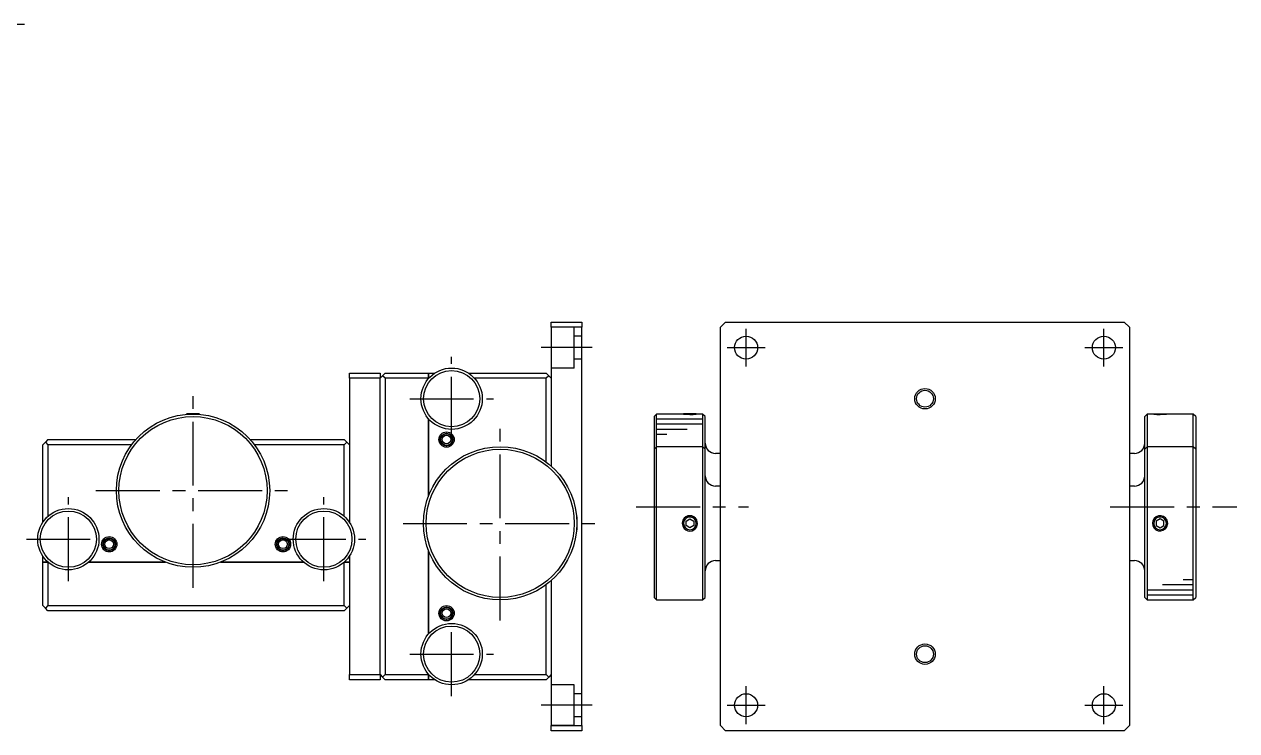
# Model space of a CAD drawing. Extents: x -78 to 403, y 26 to 392.
# Drawn here: x 165.9 to 403.2, y 177.1 to 315.4 of the extents above; entities that cross this region are included whole.
import ezdxf

# ---------------------------------------------------------------- set-up
doc = ezdxf.new("R2010")
doc.units = 0
doc.header["$LTSCALE"] = 10
doc.linetypes.add('CENTER', pattern=[2, 1.25, -0.25, 0.25, -0.25])
doc.linetypes.add('DASHED', pattern=[3.5, 2, -1.5])
doc.layers.get('0').update_dxf_attribs({"linetype": 'CONTINUOUS'})
doc.layers.add('CENTER', color=1, linetype='CENTER')

msp = doc.modelspace()

# ---------------------------------------------------------------- linework, layer by layer
at = {"color": 7, "linetype": 'CONTINUOUS'}
for p, q in [((269.059732, 257.122812), (275.059732, 257.122812)), ((269.059732, 256.122812), (269.059732, 257.122812)), ((275.059732, 257.122812), (275.059732, 256.122812)), ((303.173725, 257.122812), (302.173725, 256.122812)), ((303.173725, 257.122812), (381.173725, 257.122812)), ((382.173725, 256.122812), (381.173725, 257.122812)), ((275.059732, 256.122812), (269.059732, 256.122812)), ((269.059732, 256.122812), (269.059732, 228.903152)), ((275.059732, 178.122812), (275.059732, 256.122812)), ((302.173725, 178.122812), (302.173725, 256.122812)), ((382.173725, 256.122812), (382.173725, 178.122812)), ((229.559732, 247.122812), (235.559732, 247.122812)), ((229.559732, 246.122812), (229.559732, 247.122812)), ((235.559732, 247.122812), (235.559732, 246.122812)), ((236.059732, 246.622812), (236.559732, 247.122812)), ((236.559732, 247.122812), (245.059732, 247.122812)), ((245.059732, 247.122812), (245.059732, 246.122812)), ((245.059732, 246.122812), (245.059732, 247.122812)), ((245.059732, 247.122812), (246.243108, 247.122812)), ((252.876357, 247.122812), (268.059732, 247.122812)), ((268.059732, 247.122812), (268.559732, 246.622812)), ((235.559732, 246.122812), (229.559732, 246.122812)), ((229.559732, 246.122812), (229.559732, 217.939437)), ((235.559732, 246.122812), (236.059732, 246.622812)), ((235.559732, 188.122812), (235.559732, 246.122812)), ((236.559732, 246.122812), (236.059732, 246.622812)), ((245.059732, 246.122812), (236.559732, 246.122812)), ((236.559732, 246.122812), (236.559732, 188.122812)), ((245.059732, 246.091439), (245.059732, 246.122812)), ((245.059732, 246.122812), (245.059732, 246.091439)), ((245.087597, 246.122812), (245.059732, 246.122812)), ((268.059732, 246.122812), (254.031868, 246.122812)), ((268.559732, 246.622812), (268.059732, 246.122812)), ((268.059732, 229.722812), (268.059732, 246.122812)), ((269.059732, 246.122812), (268.559732, 246.622812)), ((198.959732, 239.152418), (197.709732, 239.152418)), ((200.209732, 239.152418), (198.959732, 239.152418)), ((245.059732, 223.107977), (245.059732, 238.154185)), ((245.059732, 238.154185), (245.059732, 223.107977)), ((289.673725, 239.122812), (289.173725, 238.622812)), ((289.173725, 238.622812), (289.173725, 232.222812)), ((289.673725, 232.722812), (289.673725, 239.122812)), ((294.67373, 239.122812), (289.673725, 239.122812)), ((294.923725, 239.152418), (294.864512, 239.122812)), ((297.423725, 239.152418), (294.923725, 239.152418)), ((297.482938, 239.122812), (297.423725, 239.152418)), ((298.673725, 239.122812), (297.482938, 239.122812)), ((298.673725, 239.122812), (298.673725, 232.722812)), ((299.173725, 238.622812), (298.673725, 239.122812)), ((299.173725, 232.222812), (299.173725, 238.622812)), ((385.673725, 239.122812), (385.173725, 238.622812)), ((385.173725, 232.222812), (385.173725, 238.622812)), ((385.673725, 239.122812), (385.673725, 232.722812)), ((386.67373, 239.122812), (385.673725, 239.122812)), ((386.923725, 239.152418), (386.864512, 239.122812)), ((386.923725, 239.152418), (389.287483, 239.152418)), ((389.287483, 239.152418), (389.423725, 239.152418)), ((389.482938, 239.122812), (389.423725, 239.152418)), ((394.673725, 239.122812), (389.67372, 239.122812)), ((394.673725, 232.722812), (394.673725, 239.122812)), ((395.173725, 238.622812), (394.673725, 239.122812)), ((395.173725, 238.622812), (395.173725, 232.222812)), ((169.559732, 233.122812), (170.059732, 233.622812)), ((169.559732, 217.939437), (169.559732, 233.122812)), ((170.559732, 234.122812), (170.059732, 233.622812)), ((170.059732, 233.622812), (170.559732, 233.122812)), ((170.559732, 234.122812), (187.779393, 234.122812)), ((186.959732, 233.122812), (170.559732, 233.122812)), ((170.559732, 233.122812), (170.559732, 219.094948)), ((210.140072, 234.122812), (228.559732, 234.122812)), ((228.559732, 233.122812), (210.959732, 233.122812)), ((228.559732, 234.122812), (229.059732, 233.622812)), ((228.559732, 233.122812), (229.059732, 233.622812)), ((228.559732, 219.094948), (228.559732, 233.122812)), ((229.059732, 233.622812), (229.559732, 233.122812)), ((289.673725, 232.722812), (289.173725, 232.222812)), ((289.673725, 209.122812), (289.673725, 232.722812)), ((289.673725, 217.722812), (289.673725, 232.722812)), ((298.673725, 232.722812), (289.673725, 232.722812)), ((298.673725, 232.722812), (298.673725, 221.222812)), ((298.673725, 232.722812), (298.673725, 202.722812)), ((299.173725, 232.222812), (298.673725, 232.722812)), ((385.673725, 232.722812), (385.173725, 232.222812)), ((385.673725, 232.722812), (385.673725, 221.222812)), ((385.673725, 232.722812), (385.673725, 202.722812)), ((394.673725, 232.722812), (385.673725, 232.722812)), ((394.673725, 209.122812), (394.673725, 232.722812)), ((394.673725, 217.722812), (394.673725, 232.722812)), ((395.173725, 232.222812), (394.673725, 232.722812)), ((289.173725, 232.222812), (289.173725, 217.722812)), ((299.173725, 203.222812), (299.173725, 232.222812)), ((302.173725, 231.422812), (301.173725, 231.422812)), ((383.173725, 231.422812), (382.173725, 231.422812)), ((385.173725, 203.222812), (385.173725, 232.222812)), ((395.173725, 232.222812), (395.173725, 217.722812)), ((302.173725, 225.022812), (301.173725, 225.022812)), ((383.173725, 225.022812), (382.173725, 225.022812)), ((274.089339, 217.722812), (274.089339, 218.972812)), ((295.423725, 218.155825), (296.173725, 218.588837)), ((296.173725, 218.588837), (296.923725, 218.155825)), ((388.173725, 218.588837), (387.423725, 218.155825)), ((388.923725, 218.155825), (388.173725, 218.588837)), ((274.089339, 216.472812), (274.089339, 217.722812)), ((289.173725, 217.722812), (289.173725, 203.222812)), ((289.673725, 202.722812), (289.673725, 217.722812)), ((295.423725, 217.289799), (295.423725, 218.155825)), ((296.173725, 216.856787), (295.423725, 217.289799)), ((296.923725, 217.289799), (296.173725, 216.856787)), ((296.923725, 218.155825), (296.923725, 217.289799)), ((387.423725, 218.155825), (387.423725, 217.289799)), ((387.423725, 217.289799), (388.173725, 216.856787)), ((388.173725, 216.856787), (388.923725, 217.289799)), ((388.923725, 217.289799), (388.923725, 218.155825)), ((394.673725, 202.722812), (394.673725, 217.722812)), ((395.173725, 217.722812), (395.173725, 203.222812)), ((298.673725, 214.222812), (298.673725, 209.122812)), ((385.673725, 214.222812), (385.673725, 209.122812)), ((169.559732, 210.122812), (169.559732, 211.306187)), ((229.559732, 211.306187), (229.559732, 188.122812)), ((245.059732, 196.091439), (245.059732, 212.337647)), ((245.059732, 212.337647), (245.059732, 196.091439)), ((169.559732, 201.622812), (169.559732, 210.122812)), ((169.559732, 210.122812), (170.559732, 210.122812)), ((170.559732, 210.122812), (169.559732, 210.122812)), ((170.559732, 210.150676), (170.559732, 210.122812)), ((170.559732, 210.122812), (170.559732, 201.622812)), ((170.591105, 210.122812), (170.559732, 210.122812)), ((170.559732, 210.122812), (170.591105, 210.122812)), ((193.574568, 210.122812), (178.528359, 210.122812)), ((178.528359, 210.122812), (193.574568, 210.122812)), ((220.591105, 210.122812), (204.344897, 210.122812)), ((204.344897, 210.122812), (220.591105, 210.122812)), ((228.559732, 210.122812), (228.528359, 210.122812)), ((228.528359, 210.122812), (228.559732, 210.122812)), ((228.559732, 210.122812), (228.559732, 210.150676)), ((228.559732, 201.622812), (228.559732, 210.122812)), ((228.559732, 210.122812), (229.559732, 210.122812)), ((229.559732, 210.122812), (228.559732, 210.122812)), ((301.173725, 210.422812), (302.173725, 210.422812)), ((382.173725, 210.422812), (383.173725, 210.422812)), ((269.059732, 206.542472), (269.059732, 178.122812)), ((268.059732, 188.122812), (268.059732, 205.722812)), ((289.173725, 203.222812), (289.673725, 202.722812)), ((289.673725, 202.722812), (298.673725, 202.722812)), ((298.673725, 202.722812), (299.173725, 203.222812)), ((385.173725, 203.222812), (385.673725, 202.722812)), ((385.673725, 202.722812), (394.673725, 202.722812)), ((394.673725, 202.722812), (395.173725, 203.222812)), ((170.059732, 201.122812), (169.559732, 201.622812)), ((170.559732, 201.622812), (170.059732, 201.122812)), ((170.559732, 200.622812), (170.059732, 201.122812)), ((170.559732, 201.622812), (228.559732, 201.622812)), ((228.559732, 200.622812), (170.559732, 200.622812)), ((229.059732, 201.122812), (228.559732, 201.622812)), ((228.559732, 200.622812), (229.059732, 201.122812)), ((229.559732, 201.622812), (229.059732, 201.122812)), ((229.559732, 188.122812), (235.559732, 188.122812)), ((229.559732, 187.122812), (229.559732, 188.122812)), ((235.559732, 188.122812), (235.559732, 187.122812)), ((235.559732, 188.122812), (236.059732, 187.622812)), ((236.059732, 187.622812), (236.559732, 188.122812)), ((236.559732, 187.122812), (236.059732, 187.622812)), ((236.559732, 188.122812), (245.059732, 188.122812)), ((245.059732, 188.122812), (245.059732, 188.154185)), ((245.059732, 188.154185), (245.059732, 188.122812)), ((245.059732, 188.122812), (245.059732, 187.122812)), ((245.059732, 187.122812), (245.059732, 188.122812)), ((245.059732, 188.122812), (245.087597, 188.122812)), ((254.031868, 188.122812), (268.059732, 188.122812)), ((268.059732, 188.122812), (268.559732, 187.622812)), ((268.559732, 187.622812), (268.059732, 187.122812)), ((269.059732, 188.122812), (268.559732, 187.622812)), ((235.559732, 187.122812), (229.559732, 187.122812)), ((245.059732, 187.122812), (236.559732, 187.122812)), ((246.243108, 187.122812), (245.059732, 187.122812)), ((268.059732, 187.122812), (252.876357, 187.122812)), ((269.059732, 178.122812), (275.059732, 178.122812)), ((269.059732, 177.122812), (269.059732, 178.122812)), ((275.059732, 178.122812), (275.059732, 177.122812)), ((302.173725, 178.122812), (303.173725, 177.122812)), ((381.173725, 177.122812), (382.173725, 178.122812)), ((275.059732, 177.122812), (269.059732, 177.122812)), ((381.173725, 177.122812), (303.173725, 177.122812))]:
    msp.add_line(p, q, dxfattribs=at)
at = {"color": 3, "linetype": 'DASHED'}
for p, q in [((273.559732, 256.122812), (269.059732, 256.122812)), ((273.559732, 248.122812), (273.559732, 256.122812)), ((275.059732, 254.372812), (273.559732, 254.372812)), ((275.059732, 249.872812), (273.559732, 249.872812)), ((273.559732, 248.122812), (269.059732, 248.122812)), ((273.559732, 186.122812), (269.059732, 186.122812)), ((273.559732, 178.122812), (273.559732, 186.122812)), ((275.059732, 184.372812), (273.559732, 184.372812)), ((273.559732, 178.122812), (269.059732, 178.122812)), ((275.059732, 179.872812), (273.559732, 179.872812))]:
    msp.add_line(p, q, dxfattribs=at)
at = {"color": 3, "linetype": 'CONTINUOUS'}
for p, q in [((298.673725, 238.122812), (289.673725, 238.122812)), ((294.91992, 239.100196), (294.67373, 239.122812)), ((297.67372, 239.122812), (297.425364, 239.100015)), ((386.922072, 239.100016), (386.67373, 239.122812)), ((389.67372, 239.122812), (389.427505, 239.100194)), ((298.673725, 237.122812), (289.673725, 237.122812)), ((295.673725, 236.122812), (289.673725, 236.122812)), ((291.673725, 235.122812), (289.673725, 235.122812)), ((294.821725, 218.3725), (294.673781, 217.735757)), ((297.673725, 217.722812), (297.535739, 218.351237)), ((389.673725, 217.722812), (389.535739, 218.351237)), ((294.673781, 217.735757), (294.833781, 217.048608)), ((297.515936, 217.053133), (297.663502, 217.547982)), ((297.663502, 217.547982), (297.673725, 217.722812)), ((389.515936, 217.053133), (389.673725, 217.722812)), ((392.673725, 206.722812), (394.673725, 206.722812)), ((385.673725, 204.722812), (394.673725, 204.722812)), ((388.673725, 205.722812), (394.673725, 205.722812)), ((385.673725, 203.722812), (394.673725, 203.722812))]:
    msp.add_line(p, q, dxfattribs=at)
at = {"color": 7, "linetype": 'CONTINUOUS'}
for centre, radius in [((307.173725, 252.122812), 2.25), ((377.173725, 252.122812), 2.25), ((249.559732, 242.122812), 6), ((249.559732, 242.122812), 5.5), ((342.173725, 242.122812), 1.65), ((198.959732, 224.122812), 15), ((198.959732, 224.122812), 14.5), ((248.559732, 234.122812), 1.25), ((248.559732, 234.122812), 1.2), ((248.559732, 234.122812), 1.15), ((248.559732, 234.122812), 0.85), ((259.059732, 217.722812), 15), ((259.059732, 217.722812), 14.5), ((174.559732, 214.622812), 6), ((174.559732, 214.622812), 5.5), ((224.559732, 214.622812), 6), ((224.559732, 214.622812), 5.5), ((182.559732, 213.622812), 1.25), ((182.559732, 213.622812), 1.2), ((182.559732, 213.622812), 1.15), ((182.559732, 213.622812), 0.85), ((216.559732, 213.622812), 1.25), ((216.559732, 213.622812), 1.2), ((216.559732, 213.622812), 1.15), ((216.559732, 213.622812), 0.85), ((248.559732, 200.122812), 1.25), ((248.559732, 200.122812), 1.2), ((248.559732, 200.122812), 1.15), ((248.559732, 200.122812), 0.85), ((249.559732, 192.122812), 6), ((249.559732, 192.122812), 5.5), ((342.173725, 192.122812), 1.65), ((307.173725, 182.122812), 2.25), ((377.173725, 182.122812), 2.25)]:
    msp.add_circle(centre, radius, dxfattribs=at)
at = {"color": 3, "linetype": 'CONTINUOUS'}
for centre, radius in [((342.173725, 242.122812), 2), ((248.559732, 234.122812), 1.5), ((182.559732, 213.622812), 1.5), ((216.559732, 213.622812), 1.5), ((248.559732, 200.122812), 1.5), ((342.173725, 192.122812), 2)]:
    msp.add_circle(centre, radius, dxfattribs=at)
for centre, radius, start, end in [((296.173721, 254.024919), 14.977295, 265.197953, 274.793762), ((388.173729, 254.024918), 14.977294, 265.206183, 274.801955), ((296.173724, 217.722634), 1.500076, 24.774468, 154.327777), ((296.173725, 217.722812), 1.25, 0, 174.124351), ((388.173778, 217.722811), 1.499952, 24.769204, 333.482786), ((388.173725, 217.722812), 1.25, 0, 180), ((296.173725, 217.722879), 1.50003, 206.711916, 333.48139), ((296.173725, 217.722812), 1.25, 174.124351, 180), ((296.173725, 217.722812), 1.25, 180, 0), ((388.173725, 217.722812), 1.25, 180, 0)]:
    msp.add_arc(centre, radius, start, end, dxfattribs=at)
at = {"color": 7, "linetype": 'CONTINUOUS'}
for centre, radius, start, end in [((301.173725, 233.422812), 2, 180, 270), ((383.173725, 233.422812), 2, 270, 0), ((301.173725, 227.022812), 2, 180, 270), ((383.173725, 227.022812), 2, 270, 0), ((296.173725, 217.722812), 1.5, 26.830874, 153.164303), ((296.173725, 217.722812), 1.25, 0, 163.049095), ((388.173725, 217.722812), 1.25, 16.950905, 180), ((296.173725, 217.722812), 1.5, 206.841073, 333.163553), ((296.173725, 217.722812), 1.25, 174.124351, 180), ((296.173725, 217.722812), 1.25, 180, 0), ((296.173725, 217.722812), 1.25, 163.049095, 174.124351), ((388.173725, 217.722812), 1.25, 180, 0), ((388.173725, 217.722812), 1.25, 5.875649, 16.950905), ((388.173725, 217.722812), 1.25, 0, 5.875649), ((301.173725, 208.422812), 2, 90, 180), ((383.173725, 208.422812), 2, 0, 90)]:
    msp.add_arc(centre, radius, start, end, dxfattribs=at)
at = {"layer": 'CENTER', "color": 1, "linetype": 'CENTER'}
for p, q in [((128.508909, 315.418389), (166.508909, 315.418389)), ((307.173725, 248.422812), (307.173725, 255.822812)), ((377.173725, 248.422812), (377.173725, 255.822812)), ((277.059732, 252.122812), (267.059732, 252.122812)), ((303.473725, 252.122812), (310.873725, 252.122812)), ((373.473725, 252.122812), (380.873725, 252.122812)), ((249.559732, 233.922812), (249.559732, 250.322812)), ((198.959732, 205.122812), (198.959732, 243.122812)), ((241.359732, 242.122812), (257.759732, 242.122812)), ((259.059732, 198.722812), (259.059732, 236.722812)), ((179.959732, 224.122812), (217.959732, 224.122812)), ((174.559732, 206.422812), (174.559732, 222.822812)), ((224.559732, 206.422812), (224.559732, 222.822812)), ((285.673725, 220.922812), (307.673725, 220.922812)), ((378.423725, 220.922812), (403.173725, 220.922812)), ((240.059732, 217.722812), (278.059732, 217.722812)), ((166.359732, 214.622812), (182.759732, 214.622812)), ((216.359732, 214.622812), (232.759732, 214.622812)), ((249.559732, 183.922812), (249.559732, 200.322812)), ((241.359732, 192.122812), (257.759732, 192.122812)), ((307.173725, 178.422812), (307.173725, 185.822812)), ((377.173725, 178.422812), (377.173725, 185.822812)), ((277.059732, 182.122812), (267.059732, 182.122812)), ((303.473725, 182.122812), (310.873725, 182.122812)), ((373.473725, 182.122812), (380.873725, 182.122812))]:
    msp.add_line(p, q, dxfattribs=at)

doc.saveas('drawing.dxf')
